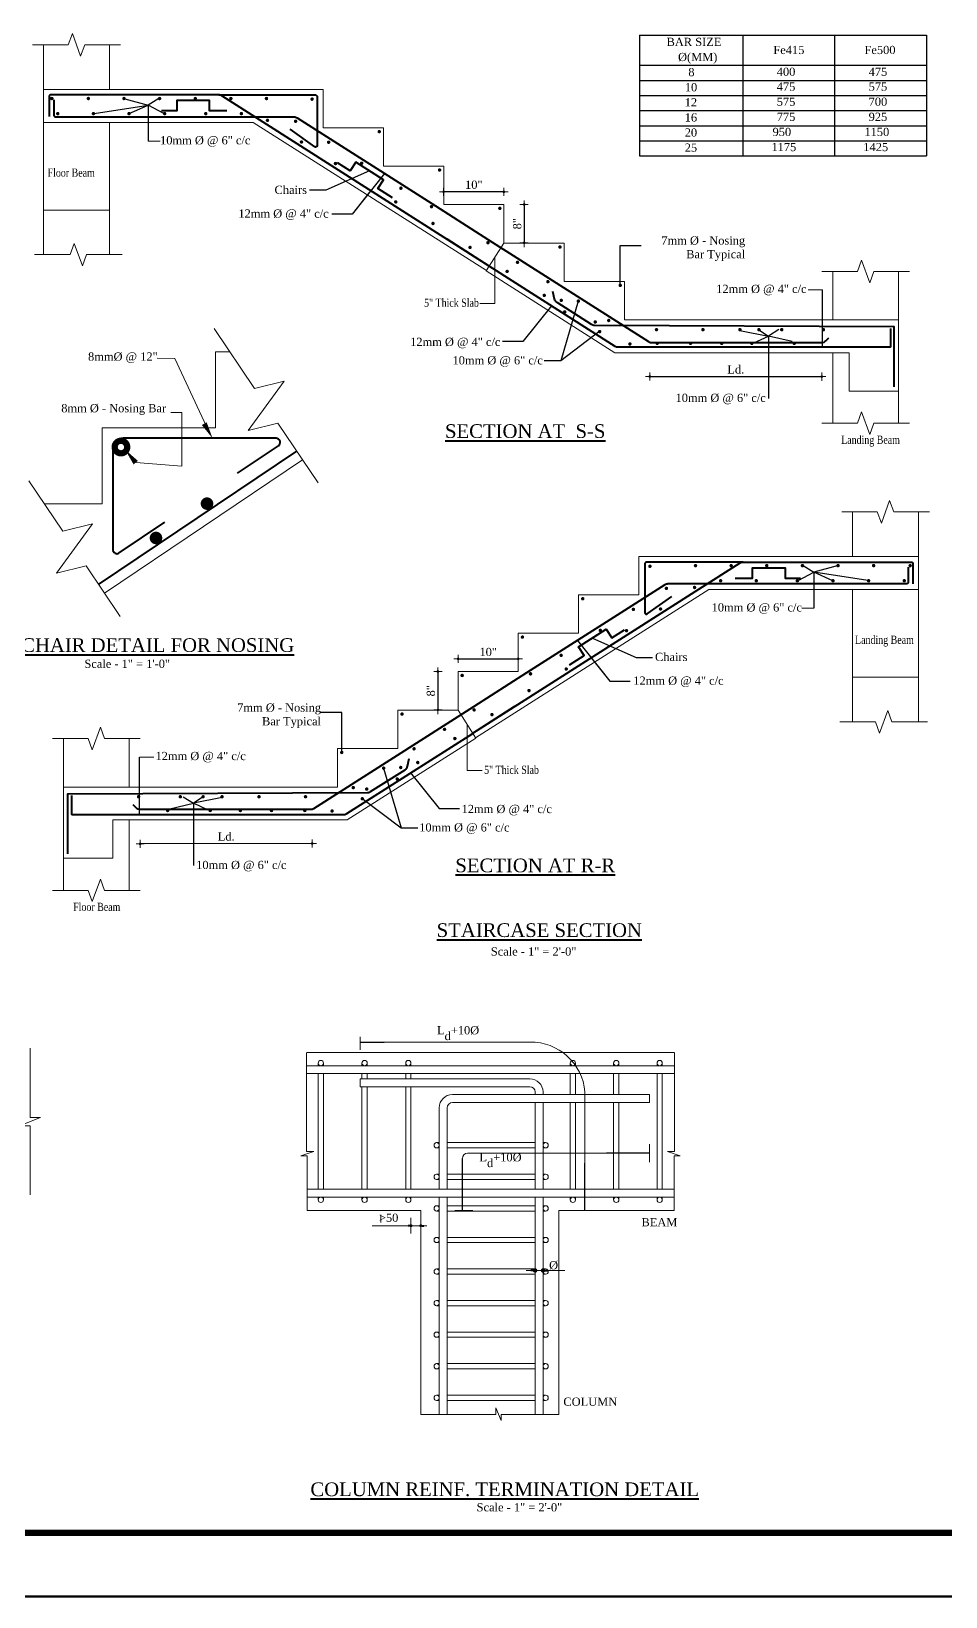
# Model space of a CAD drawing. Header units: inches. Extents: x 897 to 49934, y -34925 to -18564.
# Drawn here: x 22271 to 22938, y -25586 to -24444 of the extents above; entities that cross this region are included whole.
import ezdxf

# ---------------------------------------------------------------- set-up
doc = ezdxf.new("R2010")
doc.units = ezdxf.units.IN
doc.header["$LTSCALE"] = 35
doc.header["$MEASUREMENT"] = 0
doc.header["$PDMODE"] = 34
for name, color, linetype, lineweight in [('SES- Door&Window', 21, 'Continuous', 15), ('SES-DIMENSION', 142, 'Continuous', 13), ('SES-Leader', 2, 'Continuous', 15), ('SES-REBARS', 1, 'Continuous', 40), ('SES-SHEETS', 7, 'Continuous', 60), ('SES-SLAB OUTLINE', 4, 'Continuous', 18), ('SES-TEXT', 3, 'Continuous', 20), ('SES-TitleText', 7, 'Continuous', 40)]:
    doc.layers.add(name, color=color, linetype=linetype, lineweight=lineweight)
doc.styles.add('7 INCH', font='times.ttf', dxfattribs={"height": 7})
doc.styles.add('SES-ARAIL', font='times.ttf', dxfattribs={"height": 6})
doc.styles.add('SES-Title Text', font='times.ttf', dxfattribs={"height": 10})
doc.dimstyles.new('1.2', dxfattribs={"dimscale": 0, "dimtxt": 6, "dimasz": 0.5, "dimexe": 2, "dimexo": 9, "dimgap": 2, "dimtad": 1, "dimdec": 0, "dimlfac": 0.25, "dimzin": 3, "dimdsep": 46, "dimlunit": 4, "dimtxsty": 'SES-ARAIL', "dimblk": 'DIM', "dimcen": 3, "dimdle": 3, "dimse1": 1, "dimse2": 1, "dimclrd": 256, "dimclre": 256, "dimclrt": 7, "dimadec": 1, "dimazin": 2, "dimtfac": 1, "dimtdec": 0, "dimtix": 1, "dimtofl": 0, "dimtmove": 2, "dimatfit": 3, "dimldrblk": 'DSAFSADF', "dimfxl": 2, "dimfrac": 2, "dimtolj": 2, "dimtzin": 0, "dimarcsym": 0})
doc.dimstyles.new('7 INCH', dxfattribs={"dimscale": 0, "dimtxt": 7, "dimasz": 1, "dimexe": 2, "dimexo": 9, "dimgap": 2, "dimtad": 1, "dimdec": 0, "dimzin": 3, "dimdsep": 46, "dimlunit": 4, "dimtxsty": '7 INCH', "dimblk": 'DIM', "dimcen": 3, "dimdle": 3, "dimse1": 1, "dimse2": 1, "dimclrd": 256, "dimclre": 256, "dimclrt": 7, "dimadec": 1, "dimazin": 2, "dimtfac": 1, "dimtdec": 0, "dimtix": 1, "dimtofl": 0, "dimtmove": 2, "dimatfit": 3, "dimldrblk": 'ARW', "dimfxl": 2, "dimfrac": 2, "dimtolj": 2, "dimtzin": 0, "dimarcsym": 0})

# ---------------------------------------------------------------- blocks, each defined once
blk = doc.blocks.new('s1')
at = {"layer": 'SES-SHEETS', "color": 8}
blk.add_lwpolyline([(14202.2, -12888.6), (17370.2, -12888.6), (17370.2, -15126.6), (14202.2, -15126.6)], close=True, dxfattribs=at)
at = {"layer": 'SES-SHEETS'}
for points in [[(14295.2, -12933.6), (17325.2, -12933.6), (17325.2, -15081.6), (14295.2, -15081.6)], [(14296.2, -12934.6), (17324.2, -12934.6), (17324.2, -15080.6), (14296.2, -15080.6)], [(14297.2, -12935.6), (17323.2, -12935.6), (17323.2, -15079.6), (14297.2, -15079.6)], [(14298.2, -12936.6), (17322.2, -12936.6), (17322.2, -15078.6), (14298.2, -15078.6)]]:
    blk.add_lwpolyline(points, close=True, dxfattribs=at)
blk = doc.blocks.new('DIM')
at = {"layer": 'SES-DIMENSION'}
h = blk.add_hatch(color=256, dxfattribs=at)
h.paths.add_polyline_path([(0, 1.28), (0, 0), (1.28, 0, 0.414214)])
h.paths.add_polyline_path([(1.28, 0), (0, 0), (0, -1.28, 0.414214)])
h.paths.add_polyline_path([(0, 0), (-1.28, 0, 0.414214), (0, -1.28)])
h.paths.add_polyline_path([(0, 1.28, 0.414214), (-1.28, 0), (0, 0)])
for p, q in [((0, 6), (0, -6)), ((-6, 0), (6, 0))]:
    blk.add_line(p, q, dxfattribs=at)
blk.add_circle((0, 0), 1.28, dxfattribs=at)
blk = doc.blocks.new('DOT')
at = {"layer": 'SES-TitleText', "color": 0, "linetype": 'ByBlock'}
blk.add_line((-0.5, 0), (-1, 0), dxfattribs=at)
at = {"layer": 'SES-TitleText', "color": 0, "linetype": 'ByBlock', "const_width": 0.5}
blk.add_lwpolyline([(-0.25, 0, 1), (0.25, 0, 1)], format="xyb", close=True, dxfattribs=at)
blk = doc.blocks.new('ARW')
at = {"layer": 'SES-DIMENSION'}
blk.add_lwpolyline([(10, 0, 0, 6, 0), (0, 0, 0, 0, 0), (10, 0, 0, 0, 0)], format="xyseb", dxfattribs=at)
blk = doc.blocks.new('*D510')
at = {"layer": 'Defpoints', "color": 0, "transparency": 16777216}
for p in [(22350.3, -25011.9), (22476, -25011.8), (22350.4, -25036.9)]:
    blk.add_point(p, dxfattribs=at)
at = {"layer": 'SES-DIMENSION', "lineweight": -2, "transparency": 16777216}
blk.add_line((22475.5, -25036.7), (22350.9, -25036.9), dxfattribs=at)
at = {"layer": 'SES-DIMENSION', "lineweight": -2, "transparency": 16777216, "xscale": 0.5, "yscale": 0.5, "zscale": 0.5}
for p, rotation in [((22350.4, -25036.9), 180.0727410465082), ((22476, -25036.7), 0.07274104650822898)]:
    blk.add_blockref('DIM', p, dxfattribs=dict(at, rotation=rotation))
at = {"layer": 'SES-DIMENSION', "color": 7, "transparency": 16777216, "insert": (22413.2, -25031.6), "char_height": 6, "attachment_point": 5, "rotation": 0.0727, "style": 'SES-ARAIL'}
blk.add_mtext('\\A2;Ld.', dxfattribs=at)
blk = doc.blocks.new('DSAFSADF')
at = {"layer": 'SES-DIMENSION'}
blk.add_lwpolyline([(-0.5, 0, 0, 3, 0), (-5.5, 0, 0, 0, 0), (-0.5, 0, 0, 0, 0)], format="xyseb", dxfattribs=at)
blk = doc.blocks.new('*D511')
at = {"layer": 'Defpoints', "color": 0, "transparency": 16777216}
for p in [(22582.4, -24911.2), (22538.4, -24939.2), (22567.7, -24939.2)]:
    blk.add_point(p, dxfattribs=at)
at = {"layer": 'SES-DIMENSION', "lineweight": -2, "transparency": 16777216}
blk.add_line((22567.7, -24911.7), (22567.7, -24938.7), dxfattribs=at)
at = {"layer": 'SES-DIMENSION', "lineweight": -2, "transparency": 16777216, "xscale": 0.5, "yscale": 0.5, "zscale": 0.5}
for p, rotation in [((22567.7, -24911.2), 90), ((22567.7, -24939.2), 270)]:
    blk.add_blockref('DIM', p, dxfattribs=dict(at, rotation=rotation))
at = {"layer": 'SES-DIMENSION', "color": 7, "transparency": 16777216, "insert": (22562.6, -24925.2), "char_height": 6, "attachment_point": 5, "rotation": 90, "style": 'SES-ARAIL'}
blk.add_mtext('\\A2;8"', dxfattribs=at)
blk = doc.blocks.new('*D512')
at = {"layer": 'Defpoints', "color": 0, "transparency": 16777216}
for p in [(22626.4, -24901.9), (22582.4, -24911.2), (22626.4, -24911.2)]:
    blk.add_point(p, dxfattribs=at)
at = {"layer": 'SES-DIMENSION', "lineweight": -2, "transparency": 16777216}
blk.add_line((22582.9, -24901.9), (22625.9, -24901.9), dxfattribs=at)
at = {"layer": 'SES-DIMENSION', "lineweight": -2, "transparency": 16777216, "xscale": 0.5, "yscale": 0.5, "zscale": 0.5, "rotation": 180}
blk.add_blockref('DIM', (22582.4, -24901.9), dxfattribs=at)
at = {"layer": 'SES-DIMENSION', "lineweight": -2, "transparency": 16777216, "xscale": 0.5, "yscale": 0.5, "zscale": 0.5}
blk.add_blockref('DIM', (22626.4, -24901.9), dxfattribs=at)
at = {"layer": 'SES-DIMENSION', "color": 7, "transparency": 16777216, "insert": (22604.4, -24896.9), "char_height": 6, "attachment_point": 5, "style": 'SES-ARAIL'}
blk.add_mtext('\\A2;10"', dxfattribs=at)
blk = doc.blocks.new('*D513')
at = {"layer": 'Defpoints', "color": 0, "transparency": 16777216}
for p in [(22722.3, -24670.8), (22848, -24671), (22847.9, -24695.9)]:
    blk.add_point(p, dxfattribs=at)
at = {"layer": 'SES-DIMENSION', "lineweight": -2, "transparency": 16777216}
blk.add_line((22722.8, -24695.8), (22847.4, -24695.9), dxfattribs=at)
at = {"layer": 'SES-DIMENSION', "lineweight": -2, "transparency": 16777216, "xscale": 0.5, "yscale": 0.5, "zscale": 0.5}
for p, rotation in [((22722.3, -24695.8), 179.9272589534918), ((22847.9, -24695.9), 359.9272589534918)]:
    blk.add_blockref('DIM', p, dxfattribs=dict(at, rotation=rotation))
at = {"layer": 'SES-DIMENSION', "color": 7, "transparency": 16777216, "insert": (22785.1, -24690.7), "char_height": 6, "attachment_point": 5, "rotation": 359.9273, "style": 'SES-ARAIL'}
blk.add_mtext('\\A2;Ld.', dxfattribs=at)
blk = doc.blocks.new('*D514')
at = {"layer": 'Defpoints', "color": 0, "transparency": 16777216}
for p in [(22615.9, -24570.3), (22630.6, -24598.3), (22659.9, -24598.3)]:
    blk.add_point(p, dxfattribs=at)
at = {"layer": 'SES-DIMENSION', "lineweight": -2, "transparency": 16777216}
blk.add_line((22630.6, -24570.8), (22630.6, -24597.8), dxfattribs=at)
at = {"layer": 'SES-DIMENSION', "lineweight": -2, "transparency": 16777216, "xscale": 0.5, "yscale": 0.5, "zscale": 0.5}
for p, rotation in [((22630.6, -24570.3), 90), ((22630.6, -24598.3), 270)]:
    blk.add_blockref('DIM', p, dxfattribs=dict(at, rotation=rotation))
at = {"layer": 'SES-DIMENSION', "color": 7, "transparency": 16777216, "insert": (22625.6, -24584.3), "char_height": 6, "attachment_point": 5, "rotation": 90, "style": 'SES-ARAIL'}
blk.add_mtext('\\A2;8"', dxfattribs=at)
blk = doc.blocks.new('*D515')
at = {"layer": 'Defpoints', "color": 0, "transparency": 16777216}
for p in [(22571.9, -24561), (22571.9, -24570.3), (22615.9, -24570.3)]:
    blk.add_point(p, dxfattribs=at)
at = {"layer": 'SES-DIMENSION', "lineweight": -2, "transparency": 16777216}
blk.add_line((22615.4, -24561), (22572.4, -24561), dxfattribs=at)
at = {"layer": 'SES-DIMENSION', "lineweight": -2, "transparency": 16777216, "xscale": 0.5, "yscale": 0.5, "zscale": 0.5, "rotation": 180}
blk.add_blockref('DIM', (22571.9, -24561), dxfattribs=at)
at = {"layer": 'SES-DIMENSION', "lineweight": -2, "transparency": 16777216, "xscale": 0.5, "yscale": 0.5, "zscale": 0.5}
blk.add_blockref('DIM', (22615.9, -24561), dxfattribs=at)
at = {"layer": 'SES-DIMENSION', "color": 7, "transparency": 16777216, "insert": (22593.9, -24555.9), "char_height": 6, "attachment_point": 5, "style": 'SES-ARAIL'}
blk.add_mtext('\\A2;10"', dxfattribs=at)

msp = doc.modelspace()

# ---------------------------------------------------------------- linework, layer by layer
for points in [[(22714.73, -24446.62), (22924.29, -24446.62)], [(22714.73, -24446.62), (22714.73, -24534.86)], [(22790.17, -24446.62), (22790.17, -24534.86)], [(22857.23, -24446.62), (22857.23, -24534.86)], [(22924.29, -24446.62), (22924.29, -24534.86)], [(22714.73, -24468.68), (22924.29, -24468.68)], [(22714.73, -24479.71), (22924.29, -24479.71)], [(22714.73, -24490.74), (22924.29, -24490.74)], [(22714.73, -24501.77), (22924.29, -24501.77)], [(22714.73, -24512.8), (22924.29, -24512.8)], [(22714.73, -24523.83), (22924.29, -24523.83)], [(22714.73, -24534.86), (22924.29, -24534.86)]]:
    msp.add_lwpolyline(points)
at = {"layer": 'SES-DIMENSION'}
for p, q in [((22837.89, -24632.63), (22848.47, -24632.63)), ((22375.67, -24682.63), (22362.74, -24682.49)), ((22400.19, -24735.55), (22375.67, -24682.63)), ((22380.91, -24722.01), (22372.9, -24722.01)), ((22380.91, -24761.37), (22380.91, -24722.01)), ((22360.43, -24973.55), (22349.85, -24973.55)), ((22510.95, -25181.56), (22634.82, -25181.56)), ((22675.02, -25304.42), (22675.02, -25218.02)), ((22722.01, -25256.12), (22722.01, -25269.2)), ((22722.01, -25262.66), (22589.39, -25262.66)), ((22585.55, -25304.42), (22585.55, -25273.7)), ((22580.07, -25304.42), (22593.12, -25304.42)), ((22545.9, -25315.63), (22519.8, -25315.63)), ((22525.99, -25307.71), (22525.99, -25313.18)), ((22548.06, -25309.87), (22548.06, -25321.39)), ((22555.2, -25315.63), (22548.06, -25315.63)), ((22557.36, -25315.63), (22559.52, -25315.63)), ((22635.42, -25348.3), (22632.18, -25348.3)), ((22660.29, -25348.3), (22638.66, -25348.3))]:
    msp.add_line(p, q, dxfattribs=at)
at = {"layer": 'SES-DIMENSION', "ltscale": 10}
msp.add_line((22347.17, -24758.67), (22380.91, -24761.37), dxfattribs=at)
at = {"layer": 'SES-DIMENSION'}
for centre, radius, start, end in [((22635.34, -25221.37), 39.82, 4.8354, 90.7568), ((22589.39, -25266.5), 3.84, 90, 180)]:
    msp.add_arc(centre, radius, start, end, dxfattribs=at)
at = {"layer": 'SES-DIMENSION', "ltscale": 10}
for points in [[(22395.4, -24731.25), (22398.95, -24729.23), (22403.21, -24740.87)], [(22348.75, -24757.39), (22345.59, -24759.96), (22339.44, -24749.21)]]:
    msp.add_solid(points, dxfattribs=at)
at = {"layer": 'SES-Leader'}
for p, q in [((22356.35, -24523.97), (22365.03, -24523.97)), ((22841.96, -24864.9), (22833.28, -24864.9))]:
    msp.add_line(p, q, dxfattribs=at)
at = {"layer": 'SES-Leader', "linetype": 'ByBlock'}
for p, q in [((22615.81, -24598.51), (22602.92, -24618.75)), ((22582.5, -24939.44), (22595.39, -24959.68))]:
    msp.add_line(p, q, dxfattribs=at)
for points in [[(22609.37, -24608.63), (22609.37, -24642.52), (22598.33, -24642.52)], [(22588.95, -24949.56), (22588.95, -24983.45), (22599.99, -24983.45)]]:
    msp.add_lwpolyline(points, dxfattribs=at)
at = {"layer": 'SES-REBARS', "lineweight": 20}
for p, q in [((22740.1, -25198.82), (22472.23, -25198.82)), ((22480.36, -25198.82), (22480.36, -25196.9)), ((22484.2, -25198.82), (22484.2, -25196.9)), ((22512.29, -25198.82), (22512.29, -25196.9)), ((22516.13, -25198.82), (22516.13, -25196.9)), ((22544.22, -25198.82), (22544.22, -25196.9)), ((22548.06, -25198.82), (22548.06, -25196.9)), ((22664.31, -25198.82), (22664.31, -25196.9)), ((22668.15, -25198.82), (22668.15, -25196.9)), ((22695.97, -25198.82), (22695.97, -25196.9)), ((22699.81, -25198.82), (22699.81, -25196.9)), ((22727.63, -25198.82), (22727.63, -25196.9)), ((22731.47, -25198.82), (22731.47, -25196.9)), ((22740.1, -25204.58), (22472.23, -25204.58)), ((22480.36, -25289.06), (22480.36, -25204.58)), ((22484.2, -25289.06), (22484.2, -25204.58)), ((22510.95, -25214.18), (22510.95, -25208.42)), ((22634.82, -25208.42), (22510.95, -25208.42)), ((22634.82, -25214.18), (22510.95, -25214.18)), ((22512.29, -25208.42), (22512.29, -25204.58)), ((22512.29, -25289.06), (22512.29, -25214.18)), ((22516.13, -25208.42), (22516.13, -25204.58)), ((22516.13, -25289.06), (22516.13, -25214.18)), ((22544.22, -25208.42), (22544.22, -25204.58)), ((22544.22, -25289.06), (22544.22, -25214.18)), ((22548.06, -25208.42), (22548.06, -25204.58)), ((22548.06, -25289.06), (22548.06, -25214.18)), ((22664.31, -25219.94), (22664.31, -25204.58)), ((22668.15, -25219.94), (22668.15, -25204.58)), ((22695.97, -25219.94), (22695.97, -25204.58)), ((22699.81, -25219.94), (22699.81, -25204.58)), ((22727.63, -25289.06), (22727.63, -25204.58)), ((22731.47, -25289.06), (22731.47, -25204.58)), ((22722.01, -25219.94), (22578.3, -25219.94)), ((22722.01, -25225.7), (22578.3, -25225.7)), ((22638.66, -25219.94), (22638.66, -25218.02)), ((22638.66, -25289.06), (22638.66, -25225.7)), ((22644.42, -25219.94), (22644.42, -25218.02)), ((22644.42, -25289.06), (22644.42, -25225.7)), ((22664.31, -25289.06), (22664.31, -25225.7)), ((22668.15, -25289.06), (22668.15, -25225.7)), ((22695.97, -25289.06), (22695.97, -25225.7)), ((22699.81, -25289.06), (22699.81, -25225.7)), ((22722.01, -25219.94), (22722.01, -25225.7)), ((22568.7, -25289.06), (22568.7, -25229.54)), ((22574.46, -25289.06), (22574.46, -25229.54)), ((22566.78, -25255.01), (22568.7, -25255.01)), ((22566.78, -25258.85), (22568.7, -25258.85)), ((22574.46, -25255.01), (22638.66, -25255.01)), ((22574.46, -25258.85), (22638.66, -25258.85)), ((22644.42, -25255.01), (22646.34, -25255.01)), ((22644.42, -25258.85), (22646.34, -25258.85)), ((22566.78, -25278.04), (22568.7, -25278.04)), ((22566.78, -25281.88), (22568.7, -25281.88)), ((22574.46, -25278.04), (22638.66, -25278.04)), ((22574.46, -25281.88), (22638.66, -25281.88)), ((22644.42, -25278.04), (22646.34, -25278.04)), ((22644.42, -25281.88), (22646.34, -25281.88)), ((22740.1, -25289.06), (22472.23, -25289.06)), ((22740.1, -25294.82), (22472.23, -25294.82)), ((22480.36, -25296.74), (22480.36, -25294.82)), ((22484.2, -25296.74), (22484.2, -25294.82)), ((22512.29, -25296.74), (22512.29, -25294.82)), ((22516.13, -25296.74), (22516.13, -25294.82)), ((22544.22, -25296.74), (22544.22, -25294.82)), ((22548.06, -25296.74), (22548.06, -25294.82)), ((22568.7, -25453.35), (22568.7, -25294.82)), ((22574.46, -25453.35), (22574.46, -25294.82)), ((22638.66, -25453.35), (22638.66, -25294.82)), ((22644.42, -25453.35), (22644.42, -25294.82)), ((22664.31, -25296.74), (22664.31, -25294.82)), ((22668.15, -25296.74), (22668.15, -25294.82)), ((22695.97, -25296.74), (22695.97, -25294.82)), ((22699.81, -25296.74), (22699.81, -25294.82)), ((22727.63, -25296.74), (22727.63, -25294.82)), ((22731.47, -25296.74), (22731.47, -25294.82)), ((22566.78, -25301.08), (22568.7, -25301.08)), ((22566.78, -25304.92), (22568.7, -25304.92)), ((22574.46, -25301.08), (22638.66, -25301.08)), ((22574.46, -25304.92), (22638.66, -25304.92)), ((22644.42, -25301.08), (22646.34, -25301.08)), ((22644.42, -25304.92), (22646.34, -25304.92)), ((22566.78, -25324.12), (22568.7, -25324.12)), ((22566.78, -25327.96), (22568.7, -25327.96)), ((22574.46, -25324.12), (22638.66, -25324.12)), ((22574.46, -25327.96), (22638.66, -25327.96)), ((22644.42, -25324.12), (22646.34, -25324.12)), ((22644.42, -25327.96), (22646.34, -25327.96)), ((22566.78, -25347.16), (22568.7, -25347.16)), ((22566.78, -25351), (22568.7, -25351)), ((22574.46, -25347.16), (22638.66, -25347.16)), ((22574.46, -25351), (22638.66, -25351)), ((22644.42, -25347.16), (22646.34, -25347.16)), ((22644.42, -25351), (22646.34, -25351)), ((22566.78, -25370.2), (22568.7, -25370.2)), ((22566.78, -25374.04), (22568.7, -25374.04)), ((22574.46, -25370.2), (22638.66, -25370.2)), ((22574.46, -25374.04), (22638.66, -25374.04)), ((22644.42, -25370.2), (22646.34, -25370.2)), ((22644.42, -25374.04), (22646.34, -25374.04)), ((22566.78, -25393.24), (22568.7, -25393.24)), ((22566.78, -25397.08), (22568.7, -25397.08)), ((22574.46, -25393.24), (22638.66, -25393.24)), ((22574.46, -25397.08), (22638.66, -25397.08)), ((22644.42, -25393.24), (22646.34, -25393.24)), ((22644.42, -25397.08), (22646.34, -25397.08)), ((22566.78, -25416.28), (22568.7, -25416.28)), ((22566.78, -25420.12), (22568.7, -25420.12)), ((22574.46, -25416.28), (22638.66, -25416.28)), ((22574.46, -25420.12), (22638.66, -25420.12)), ((22644.42, -25416.28), (22646.34, -25416.28)), ((22644.42, -25420.12), (22646.34, -25420.12)), ((22566.78, -25439.32), (22568.7, -25439.32)), ((22566.78, -25443.16), (22568.7, -25443.16)), ((22574.46, -25439.32), (22638.66, -25439.32)), ((22574.46, -25443.16), (22638.66, -25443.16)), ((22644.42, -25439.32), (22646.34, -25439.32)), ((22644.42, -25443.16), (22646.34, -25443.16))]:
    msp.add_line(p, q, dxfattribs=at)
at = {"layer": 'SES-REBARS', "ltscale": 10}
for points in [[(22605.2, -24615.18), (22409.95, -24490.93, 0.142638), (22407.8, -24490.31), (22284.94, -24490.31, 0.4142136), (22283.94, -24491.31), (22283.94, -24506.16)], [(22287.51, -24493.99), (22287.51, -24505.31, 0.4142136), (22288.51, -24506.31), (22462.75, -24506.31, -0.142638), (22464.9, -24506.93), (22565.83, -24571.16)], [(22407.8, -24490.31), (22478.5, -24490.31, -0.4142136), (22479.5, -24491.31), (22479.5, -24527.38, -0.6087048), (22477.92, -24528.19), (22459.83, -24515.38)], [(22565.83, -24571.16), (22604.7, -24596.04), (22721.29, -24670.37, 0.142638), (22723.43, -24671), (22847.96, -24671, 0.1989124), (22850.79, -24669.82), (22853.09, -24667.52)], [(22898.07, -24660.8), (22898.05, -24673.51, -0.4299239), (22897.71, -24674.51), (22699.15, -24674.51, -0.142638), (22697, -24673.88), (22605.07, -24615.38)], [(22900.64, -24703.31), (22900.71, -24659.51), (22681.95, -24658.51, -0.142638), (22679.8, -24657.88), (22654.63, -24641.86, -0.1989124), (22652.87, -24639.35), (22651.61, -24633.7)], [(22421.55, -24766.46), (22451.25, -24746.45, 0.7402559), (22449.55, -24740.87), (22338.07, -24740.87, 0.4142136), (22330.43, -24748.5), (22330.43, -24822.08, 0.6006014), (22335.19, -24824.61), (22368.43, -24802.22)], [(22320.1, -24847.66), (22464.7, -24750.29, -0.1492563)], [(22593.11, -24956.11), (22788.36, -24831.86, -0.142638), (22790.51, -24831.23), (22913.38, -24831.23, -0.4142136), (22914.38, -24832.23), (22914.38, -24847.09)], [(22910.8, -24834.92), (22910.8, -24846.23, -0.4142136), (22909.8, -24847.23), (22735.56, -24847.23, 0.142638), (22733.42, -24847.86), (22632.48, -24912.09)], [(22790.51, -24831.23), (22719.81, -24831.23, 0.4142136), (22718.81, -24832.23), (22718.81, -24868.31, 0.6087048), (22720.39, -24869.12), (22738.48, -24856.3)], [(22632.48, -24912.09), (22593.62, -24936.97), (22477.03, -25011.3, -0.142638), (22474.88, -25011.92), (22350.35, -25011.92, -0.1989124), (22347.52, -25010.75), (22345.22, -25008.45)], [(22300.24, -25001.73), (22300.27, -25014.44, 0.4299239), (22300.6, -25015.44), (22499.16, -25015.44, 0.142638), (22501.31, -25014.81), (22593.24, -24956.31)], [(22297.67, -25044.24), (22297.6, -25000.44), (22516.37, -24999.44, 0.142638), (22518.51, -24998.81), (22543.69, -24982.79, 0.1989124), (22545.44, -24980.28), (22546.7, -24974.63)]]:
    msp.add_lwpolyline(points, format="xyb", dxfattribs=at)
at = {"layer": 'SES-REBARS'}
for points, const_width in [([(22285.33, -24492.93, 1), (22286.58, -24492.93, 1)], 1.25), ([(22311.97, -24492.93, 1), (22313.22, -24492.93, 1)], 1.25), ([(22337.97, -24492.93, 1), (22339.22, -24492.93, 1)], 1.25), ([(22363.97, -24492.93, 1), (22365.22, -24492.93, 1)], 1.25), ([(22389.97, -24492.93, 1), (22391.22, -24492.93, 1)], 1.25), ([(22415.97, -24492.93, 1), (22417.22, -24492.93, 1)], 1.25), ([(22441.97, -24492.93, 1), (22443.22, -24492.93, 1)], 1.25), ([(22475.27, -24493.38, 1), (22476.52, -24493.38, 1)], 1.25), ([(22289.65, -24503.95, 1), (22290.9, -24503.95, 1)], 1.25), ([(22315.65, -24503.95, 1), (22316.9, -24503.95, 1)], 1.25), ([(22341.65, -24503.95, 1), (22342.9, -24503.95, 1)], 1.25), ([(22367.65, -24503.95, 1), (22368.9, -24503.95, 1)], 1.25), ([(22397.65, -24503.95, 1), (22398.9, -24503.95, 1)], 1.25), ([(22423.65, -24503.95, 1), (22424.9, -24503.95, 1)], 1.25), ([(22442.69, -24508.87, 1), (22443.94, -24508.87, 1)], 1.25), ([(22463.21, -24509.53, 1), (22464.46, -24509.53, 1)], 1.25), ([(22524.28, -24517.09, 1), (22525.53, -24517.09, 1)], 1.25), ([(22467.51, -24524.62, 1), (22468.76, -24524.62, 1)], 1.25), ([(22487.33, -24524.84, 1), (22488.58, -24524.84, 1)], 1.25), ([(22492.33, -24540.37, 1), (22493.58, -24540.37, 1)], 1.25), ([(22511.45, -24540.16, 1), (22512.7, -24540.16, 1)], 1.25), ([(22568.28, -24545.09, 1), (22569.53, -24545.09, 1)], 1.25), ([(22540.06, -24558.36, 1), (22541.31, -24558.36, 1)], 1.25), ([(22536.33, -24568.37, 1), (22537.58, -24568.37, 1)], 1.25), ([(22562.4, -24571.89, 1), (22563.65, -24571.89, 1)], 1.25), ([(22612.28, -24573.09, 1), (22613.53, -24573.09, 1)], 1.25), ([(22563.48, -24584.12, 1), (22564.73, -24584.12, 1)], 1.25), ([(22603.56, -24598.19, 1), (22604.81, -24598.19, 1)], 1.25), ([(22590.55, -24601.62, 1), (22591.8, -24601.62, 1)], 1.25), ([(22656.15, -24601.29, 1), (22657.4, -24601.29, 1)], 1.25), ([(22617.61, -24619.12, 1), (22618.86, -24619.12, 1)], 1.25), ([(22625.16, -24612.46, 1), (22626.41, -24612.46, 1)], 1.25), ([(22647.37, -24626.62, 1), (22648.62, -24626.62, 1)], 1.25), ([(22700.15, -24629.29, 1), (22701.4, -24629.29, 1)], 1.25), ([(22644.67, -24636.62, 1), (22645.92, -24636.62, 1)], 1.25), ([(22657.08, -24640.26, 1), (22658.33, -24640.26, 1)], 1.25), ([(22669.57, -24640.77, 1), (22670.82, -24640.77, 1)], 1.25), ([(22659.66, -24648.67, 1), (22660.91, -24648.67, 1)], 1.25), ([(22681.9, -24656.01, 1), (22683.15, -24656.01, 1)], 1.25), ([(22691.77, -24654.93, 1), (22693.02, -24654.93, 1)], 1.25), ([(22685.14, -24663.07, 1), (22686.39, -24663.07, 1)], 1.25), ([(22726.61, -24661.63, 1), (22727.86, -24661.63, 1)], 1.25), ([(22760.52, -24661.63, 1), (22761.77, -24661.63, 1)], 1.25), ([(22787.52, -24661.63, 1), (22788.77, -24661.63, 1)], 1.25), ([(22801.34, -24661.63, 1), (22802.59, -24661.63, 1)], 1.25), ([(22817.97, -24661.63, 1), (22819.22, -24661.63, 1)], 1.25), ([(22817.98, -24661.63, 1), (22819.23, -24661.63, 1)], 1.25), ([(22848.44, -24661.63, 1), (22849.69, -24661.63, 1)], 1.25), ([(22707.18, -24672.05, 1), (22708.43, -24672.05, 1)], 1.25), ([(22727.12, -24671.63, 1), (22728.37, -24671.63, 1)], 1.25), ([(22751.45, -24671.63, 1), (22752.7, -24671.63, 1)], 1.25), ([(22774.2, -24671.63, 1), (22775.45, -24671.63, 1)], 1.25), ([(22796.17, -24671.63, 1), (22797.42, -24671.63, 1)], 1.25), ([(22827.16, -24671.63, 1), (22828.41, -24671.63, 1)], 1.25), ([(22334.48, -24748.58, -1), (22338.28, -24746.02, -1)], 9.16), ([(22401.09, -24787.3, -1), (22397.29, -24789.86, -1)], 4.58), ([(22363.84, -24812.39, -1), (22360.04, -24814.95, -1)], 4.58), ([(22723.04, -24834.31, -1), (22721.79, -24834.31, -1)], 1.25), ([(22756.34, -24833.86, -1), (22755.09, -24833.86, -1)], 1.25), ([(22782.34, -24833.86, -1), (22781.09, -24833.86, -1)], 1.25), ([(22808.34, -24833.86, -1), (22807.09, -24833.86, -1)], 1.25), ([(22834.34, -24833.86, -1), (22833.09, -24833.86, -1)], 1.25), ([(22860.34, -24833.86, -1), (22859.09, -24833.86, -1)], 1.25), ([(22886.34, -24833.86, -1), (22885.09, -24833.86, -1)], 1.25), ([(22912.98, -24833.86, -1), (22911.73, -24833.86, -1)], 1.25), ([(22735.11, -24850.46, -1), (22733.86, -24850.46, -1)], 1.25), ([(22755.63, -24849.8, -1), (22754.38, -24849.8, -1)], 1.25), ([(22774.66, -24844.88, -1), (22773.41, -24844.88, -1)], 1.25), ([(22800.66, -24844.88, -1), (22799.41, -24844.88, -1)], 1.25), ([(22830.66, -24844.88, -1), (22829.41, -24844.88, -1)], 1.25), ([(22856.66, -24844.88, -1), (22855.41, -24844.88, -1)], 1.25), ([(22882.66, -24844.88, -1), (22881.41, -24844.88, -1)], 1.25), ([(22908.66, -24844.88, -1), (22907.41, -24844.88, -1)], 1.25), ([(22674.03, -24858.02, -1), (22672.78, -24858.02, -1)], 1.25), ([(22710.98, -24865.77, -1), (22709.73, -24865.77, -1)], 1.25), ([(22730.8, -24865.55, -1), (22729.55, -24865.55, -1)], 1.25), ([(22686.86, -24881.09, -1), (22685.61, -24881.09, -1)], 1.25), ([(22705.98, -24881.3, -1), (22704.73, -24881.3, -1)], 1.25), ([(22630.03, -24886.02, -1), (22628.78, -24886.02, -1)], 1.25), ([(22658.26, -24899.29, -1), (22657.01, -24899.29, -1)], 1.25), ([(22586.03, -24914.02, -1), (22584.78, -24914.02, -1)], 1.25), ([(22635.91, -24912.82, -1), (22634.66, -24912.82, -1)], 1.25), ([(22661.98, -24909.3, -1), (22660.73, -24909.3, -1)], 1.25), ([(22634.83, -24925.05, -1), (22633.58, -24925.05, -1)], 1.25), ([(22542.16, -24942.22, -1), (22540.91, -24942.22, -1)], 1.25), ([(22594.75, -24939.12, -1), (22593.5, -24939.12, -1)], 1.25), ([(22607.76, -24942.55, -1), (22606.51, -24942.55, -1)], 1.25), ([(22573.15, -24953.39, -1), (22571.9, -24953.39, -1)], 1.25), ([(22580.7, -24960.05, -1), (22579.45, -24960.05, -1)], 1.25), ([(22498.16, -24970.22, -1), (22496.91, -24970.22, -1)], 1.25), ([(22550.95, -24967.55, -1), (22549.7, -24967.55, -1)], 1.25), ([(22528.74, -24981.7, -1), (22527.49, -24981.7, -1)], 1.25), ([(22541.23, -24981.19, -1), (22539.98, -24981.19, -1)], 1.25), ([(22553.64, -24977.55, -1), (22552.39, -24977.55, -1)], 1.25), ([(22506.54, -24995.86, -1), (22505.29, -24995.86, -1)], 1.25), ([(22516.41, -24996.94, -1), (22515.16, -24996.94, -1)], 1.25), ([(22538.66, -24989.6, -1), (22537.41, -24989.6, -1)], 1.25), ([(22349.88, -25002.56, -1), (22348.63, -25002.56, -1)], 1.25), ([(22380.33, -25002.56, -1), (22379.08, -25002.56, -1)], 1.25), ([(22380.34, -25002.56, -1), (22379.09, -25002.56, -1)], 1.25), ([(22396.97, -25002.56, -1), (22395.72, -25002.56, -1)], 1.25), ([(22410.79, -25002.56, -1), (22409.54, -25002.56, -1)], 1.25), ([(22437.79, -25002.56, -1), (22436.54, -25002.56, -1)], 1.25), ([(22471.7, -25002.56, -1), (22470.45, -25002.56, -1)], 1.25), ([(22513.17, -25004, -1), (22511.92, -25004, -1)], 1.25), ([(22371.15, -25012.56, -1), (22369.9, -25012.56, -1)], 1.25), ([(22402.14, -25012.56, -1), (22400.89, -25012.56, -1)], 1.25), ([(22424.11, -25012.56, -1), (22422.86, -25012.56, -1)], 1.25), ([(22446.87, -25012.56, -1), (22445.62, -25012.56, -1)], 1.25), ([(22471.19, -25012.56, -1), (22469.94, -25012.56, -1)], 1.25), ([(22491.13, -25012.98, -1), (22489.88, -25012.98, -1)], 1.25)]:
    msp.add_lwpolyline(points, format="xyb", close=True, dxfattribs=dict(at, const_width=const_width))
at = {"layer": 'SES-REBARS', "ltscale": 10}
for points in [[(22413.64, -24502.02), (22400.99, -24502.02), (22400.99, -24494.48), (22377.18, -24494.48), (22377.18, -24502.02), (22366.1, -24502.02)], [(22534.52, -24565.3), (22523.85, -24558.52), (22527.9, -24552.16), (22507.81, -24539.37), (22503.76, -24545.73), (22494.42, -24539.78)], [(22605.2, -24615.18), (22574.45, -24595.61)], [(22784.68, -24842.95), (22797.32, -24842.95), (22797.32, -24835.41), (22821.13, -24835.41), (22821.13, -24842.95), (22832.21, -24842.95)], [(22663.79, -24906.23), (22674.46, -24899.45), (22670.41, -24893.08), (22690.5, -24880.3), (22694.55, -24886.66), (22703.89, -24880.71)], [(22593.11, -24956.11), (22623.86, -24936.54)]]:
    msp.add_lwpolyline(points, dxfattribs=at)
at = {"layer": 'SES-REBARS', "lineweight": 20}
for centre in [(22482.28, -25196.9), (22514.21, -25196.9), (22546.14, -25196.9), (22666.23, -25196.9), (22697.89, -25196.9), (22729.55, -25196.9), (22566.78, -25256.93), (22646.34, -25256.93), (22566.78, -25279.96), (22646.34, -25279.96), (22482.28, -25296.74), (22514.21, -25296.74), (22546.14, -25296.74), (22666.23, -25296.74), (22697.89, -25296.74), (22729.55, -25296.74), (22566.78, -25303), (22646.34, -25303), (22566.78, -25326.04), (22646.34, -25326.04), (22566.78, -25349.08), (22646.34, -25349.08), (22566.78, -25372.12), (22646.34, -25372.12), (22566.78, -25395.16), (22646.34, -25395.16), (22566.78, -25418.2), (22646.34, -25418.2), (22566.78, -25441.24), (22646.34, -25441.24)]:
    msp.add_circle(centre, 1.92, dxfattribs=at)
for centre, radius, start, end in [((22634.82, -25218.02), 9.6, 0, 90), ((22634.82, -25218.02), 3.84, 0, 90), ((22578.3, -25229.54), 9.6, 90, 180), ((22578.3, -25229.54), 3.84, 90, 180)]:
    msp.add_arc(centre, radius, start, end, dxfattribs=at)
at = {"layer": 'SES-SLAB OUTLINE', "ltscale": 10}
for p, q in [((22279.94, -24486.31), (22279.94, -24453.69)), ((22327.94, -24486.31), (22327.94, -24453.69)), ((22279.94, -24486.31), (22279.94, -24606.86)), ((22327.94, -24510.31), (22327.94, -24606.86)), ((22855.81, -24654.51), (22855.81, -24619.16)), ((22903.81, -24619.16), (22903.81, -24729.92)), ((22855.81, -24678.51), (22855.81, -24729.92)), ((22870.38, -24827.23), (22870.38, -24794.62)), ((22918.38, -24827.23), (22918.38, -24794.62)), ((22918.38, -24827.23), (22918.38, -24947.79)), ((22870.38, -24851.23), (22870.38, -24947.79)), ((22294.5, -24960.09), (22294.5, -25070.85)), ((22342.5, -24995.44), (22342.5, -24960.09)), ((22342.5, -25019.44), (22342.5, -25070.85))]:
    msp.add_line(p, q, dxfattribs=at)
at = {"layer": 'SES-SLAB OUTLINE'}
for p, q in [((22483.94, -24486.31), (22279.94, -24486.31)), ((22432.95, -24510.31), (22327.94, -24510.31)), ((22603.05, -24618.55), (22432.95, -24510.31)), ((22696.82, -24678.51), (22602.92, -24618.75)), ((22703.81, -24654.51), (22903.81, -24654.51)), ((22696.82, -24678.51), (22867.81, -24678.51)), ((22867.81, -24678.51), (22867.81, -24706.51)), ((22903.81, -24706.51), (22867.81, -24706.51)), ((22468.96, -24756.62), (22324.36, -24854)), ((22758.38, -24827.23), (22918.38, -24827.23)), ((22595.26, -24959.48), (22765.37, -24851.23)), ((22765.37, -24851.23), (22918.38, -24851.23)), ((22501.49, -25019.44), (22595.39, -24959.68)), ((22494.5, -24995.44), (22294.5, -24995.44)), ((22501.49, -25019.44), (22330.5, -25019.44)), ((22330.5, -25019.44), (22330.5, -25047.44)), ((22294.5, -25047.44), (22330.5, -25047.44)), ((22471.91, -25189.22), (22471.91, -25261.45)), ((22740.1, -25189.22), (22472.23, -25189.22)), ((22740.42, -25189.22), (22740.42, -25261.45)), ((22477.05, -25261.45), (22467.73, -25264.67)), ((22467.73, -25264.67), (22472.23, -25264.67)), ((22471.91, -25261.45), (22477.05, -25261.45)), ((22472.23, -25264.67), (22472.23, -25304.42)), ((22735.28, -25261.45), (22744.6, -25264.67)), ((22740.42, -25261.45), (22735.28, -25261.45)), ((22744.6, -25264.67), (22740.1, -25264.67)), ((22740.1, -25264.67), (22740.1, -25304.42)), ((22555.2, -25304.42), (22472.23, -25304.42)), ((22555.2, -25304.42), (22555.2, -25453.35)), ((22740.1, -25304.42), (22656, -25304.42)), ((22656, -25304.42), (22656, -25453.35)), ((22609.99, -25453.35), (22555.2, -25453.35)), ((22609.99, -25453.35), (22609.99, -25448.53)), ((22609.99, -25448.53), (22613.98, -25457.85)), ((22613.98, -25457.85), (22613.98, -25453.35)), ((22656, -25453.35), (22613.98, -25453.35))]:
    msp.add_line(p, q, dxfattribs=at)
at = {"layer": 'SES-SLAB OUTLINE', "lineweight": 13}
msp.add_line((22510.95, -25187.3), (22510.95, -25177.72), dxfattribs=at)
at = {"layer": 'SES-SLAB OUTLINE', "linetype": 'Continuous', "ltscale": 10}
for points in [[(22335.94, -24453.69), (22309.94, -24453.69), (22306.94, -24461.94), (22300.94, -24445.45), (22297.94, -24453.69), (22271.94, -24453.69)], [(22337.24, -24606.86), (22311.24, -24606.86), (22308.24, -24615.1), (22302.24, -24598.62), (22299.24, -24606.86), (22273.24, -24606.86)], [(22911.81, -24619.16), (22885.81, -24619.16), (22882.81, -24627.41), (22876.81, -24610.92), (22873.81, -24619.16), (22847.81, -24619.16)], [(22480.34, -24773.51), (22450.92, -24729.83), (22429.25, -24735.21), (22455.52, -24699.1), (22433.85, -24704.49), (22404.43, -24660.8)], [(22911.81, -24729.92), (22885.81, -24729.92), (22882.81, -24738.16), (22876.81, -24721.68), (22873.81, -24729.92), (22847.81, -24729.92)], [(22335.74, -24870.89), (22310.93, -24834.05), (22289.26, -24839.43), (22315.54, -24803.33), (22293.87, -24808.71), (22269.06, -24771.88)], [(22862.38, -24794.62), (22888.38, -24794.62), (22891.38, -24802.86), (22897.38, -24786.38), (22900.38, -24794.62), (22926.38, -24794.62)], [(22861.07, -24947.79), (22887.07, -24947.79), (22890.07, -24956.03), (22896.07, -24939.55), (22899.07, -24947.79), (22925.07, -24947.79)], [(22286.5, -24960.09), (22312.5, -24960.09), (22315.5, -24968.34), (22321.5, -24951.85), (22324.5, -24960.09), (22350.5, -24960.09)], [(22286.5, -25070.85), (22312.5, -25070.85), (22315.5, -25079.09), (22321.5, -25062.61), (22324.5, -25070.85), (22350.5, -25070.85)]]:
    msp.add_lwpolyline(points, dxfattribs=at)
at = {"layer": 'SES-SLAB OUTLINE'}
for points in [[(22483.94, -24514.31), (22483.94, -24486.31), (22439.94, -24486.31)], [(22527.94, -24542.31), (22527.94, -24514.31), (22483.94, -24514.31)], [(22571.94, -24570.31), (22571.94, -24542.31), (22527.94, -24542.31)], [(22615.94, -24598.31), (22615.94, -24570.31), (22571.94, -24570.31)], [(22659.81, -24626.51), (22659.81, -24598.51), (22615.81, -24598.51)], [(22703.81, -24654.51), (22703.81, -24626.51), (22659.81, -24626.51)], [(22415.81, -24677.69), (22405.27, -24677.69), (22405.27, -24733.23), (22322.79, -24733.23), (22322.79, -24788.77), (22280.44, -24788.77)], [(22714.38, -24855.23), (22714.38, -24827.23), (22758.38, -24827.23)], [(22670.38, -24883.23), (22670.38, -24855.23), (22714.38, -24855.23)], [(22626.38, -24911.23), (22626.38, -24883.23), (22670.38, -24883.23)], [(22582.38, -24939.23), (22582.38, -24911.23), (22626.38, -24911.23)], [(22538.5, -24967.44), (22538.5, -24939.44), (22582.5, -24939.44)], [(22494.5, -24995.44), (22494.5, -24967.44), (22538.5, -24967.44)], [(22270.24, -25186.05), (22270.24, -25236.73), (22277.62, -25236.73), (22262.36, -25242.75), (22270.24, -25242.75), (22270.24, -25293.18)]]:
    msp.add_lwpolyline(points, dxfattribs=at)
at = {"layer": 'SES-SLAB OUTLINE', "linetype": 'ByBlock'}
for points in [[(22327.94, -24510.31), (22279.94, -24510.31), (22279.94, -24574.31), (22327.94, -24574.31)], [(22870.38, -24851.23), (22918.38, -24851.23), (22918.38, -24915.23), (22870.38, -24915.23)]]:
    msp.add_lwpolyline(points, close=True, dxfattribs=at)

# ---------------------------------------------------------------- block references
at = {"layer": 'SES- Door&Window'}
msp.add_blockref('s1', (6092.08, -10459.76), dxfattribs=at)
at = {"layer": 'SES-DIMENSION'}
for p, xscale, yscale, zscale in [((22548.06, -25315.63), 2.16, 2.16, 2.16), ((22638.66, -25348.3), 3.24, 3.24, 3.24)]:
    msp.add_blockref('DOT', p, dxfattribs=dict(at, xscale=xscale, yscale=yscale, zscale=zscale))
at = {"layer": 'SES-DIMENSION', "rotation": 180}
for p, xscale, yscale, zscale in [((22555.2, -25315.63), 2.16, 2.16, 2.16), ((22644.42, -25348.3), 3.24, 3.24, 3.24)]:
    msp.add_blockref('DOT', p, dxfattribs=dict(at, xscale=xscale, yscale=yscale, zscale=zscale))

# ---------------------------------------------------------------- texts
at = {"layer": 'SES-TEXT', "color": 3, "style": 'SES-ARAIL'}
for s, p in [('BAR SIZE', (22734.58, -24454.57)), ('%%c(MM)', (22742.97, -24465.6)), ('Fe415', (22812.52, -24460.47)), ('Fe500', (22879.02, -24460.47)), ('8', (22750.47, -24476.63)), ('400', (22814.99, -24476.4)), ('475', (22882.05, -24476.4)), ('10', (22747.89, -24487.65)), ('475', (22814.99, -24487.21)), ('575', (22882.05, -24487.21)), ('12', (22747.82, -24498.68)), ('575', (22814.99, -24498.24)), ('700', (22882.05, -24498.24)), ('16', (22747.82, -24509.71)), ('775', (22814.99, -24509.27)), ('925', (22882.05, -24509.27)), ('20', (22747.82, -24520.74)), ('950', (22811.91, -24520.3)), ('1150', (22878.97, -24520.3)), ('25', (22747.82, -24531.77)), ('1175', (22811.12, -24531.33)), ('1425', (22878.18, -24531.33))]:
    msp.add_text(s, height=6, dxfattribs=at).set_placement(p)
at = {"layer": 'SES-TEXT', "ltscale": 10, "style": 'SES-ARAIL', "width": 0.8}
for s, p in [('Floor Beam ', (22282.84, -24550.02)), ('5" Thick Slab', (22557.61, -24644.93)), ('Landing Beam', (22862.01, -24745)), ('Landing Beam ', (22872.16, -24890.95)), ('5" Thick Slab', (22601.43, -24985.86)), ('Floor Beam', (22301.53, -25085.93))]:
    msp.add_text(s, height=6, dxfattribs=at).set_placement(p)
at = {"layer": 'SES-TEXT', "ltscale": 10, "char_height": 6, "style": 'SES-ARAIL'}
for s, insert, attachment_point in [('10mm %%C @ 6" c/c', (22430.84, -24520.39), 3), ('Chairs', (22472.16, -24556.55), 3), ('12mm %%C @ 4" c/c', (22488, -24573.86), 3), ('12mm %%C @ 4" c/c', (22836.73, -24628.86), 3), (' 8mm%%C @ 12" ', (22310.1, -24678.25), 1), ('12mm %%C @ 4" c/c', (22613.32, -24667.53), 3), ('10mm %%C @ 6" c/c', (22807.03, -24708.38), 3), ('8mm %%C - Nosing Bar', (22292.83, -24715.92), 1), ('10mm %%C @ 6" c/c', (22767.47, -24861.32), 1), ('Chairs', (22726.15, -24897.48), 1), ('12mm %%C @ 4" c/c', (22710.31, -24914.78), 1), ('12mm %%C @ 4" c/c', (22361.58, -24969.79), 1), ('12mm %%C @ 4" c/c', (22584.99, -25008.46), 1), ('10mm %%C @ 6" c/c', (22391.28, -25049.31), 1)]:
    msp.add_mtext(s, dxfattribs=dict(at, insert=insert, attachment_point=attachment_point))
at = {"layer": 'SES-TEXT', "linetype": 'ByBlock', "char_height": 6, "width": 76.0194, "style": 'SES-ARAIL'}
for insert, attachment_point in [((22791.94, -24593.52), 3), ((22406.37, -24934.45), 1)]:
    msp.add_mtext('\\pxqr;7mm Ø - Nosing Bar Typical', dxfattribs=dict(at, insert=insert, attachment_point=attachment_point))
at = {"layer": 'SES-TEXT', "ltscale": 10, "char_height": 6, "line_spacing_factor": 0.3, "style": 'SES-ARAIL'}
for insert, attachment_point in [((22578.36, -24680.98), 1), ((22619.96, -25021.9), 3)]:
    msp.add_mtext('10mm %%C @ 6" c/c', dxfattribs=dict(at, insert=insert, attachment_point=attachment_point))
at = {"layer": 'SES-TEXT', "char_height": 6, "attachment_point": 5, "style": 'SES-ARAIL'}
for s, insert in [('\\A1;L{\\S^ d;}+10%%C', (22582.43, -25175.05)), ('\\A1;L{\\S^ d;}+10%%C', (22613.4, -25267.76)), ('\\A1;>50', (22531.75, -25309.87)), ('\\A1;%%C', (22652.13, -25344.57))]:
    msp.add_mtext(s, dxfattribs=dict(at, insert=insert))
at = {"layer": 'SES-TEXT', "char_height": 6, "width": 121.0006, "attachment_point": 4, "style": 'SES-ARAIL'}
for s, insert in [('BEAM', (22716.28, -25313.08)), ('COLUMN', (22659.27, -25444.1))]:
    msp.add_mtext(s, dxfattribs=dict(at, insert=insert))
at = {"layer": 'SES-TitleText', "style": 'SES-Title Text'}
for s, p in [('%%USECTION AT  S-S', (22572.89, -24740.65)), ('%%USECTION AT R-R', (22580.43, -25057.65))]:
    msp.add_text(s, height=10, dxfattribs=at).set_placement(p)
at = {"layer": 'SES-TitleText', "ltscale": 10, "style": 'SES-ARAIL'}
for s, p in [('Scale - 1" = 1\'-0"', (22309.74, -24908.51)), ('Scale - 1" = 2\'-0"', (22606.31, -25118.46)), ('Scale - 1" = 2\'-0"', (22595.96, -25524.12))]:
    msp.add_text(s, height=6, dxfattribs=at).set_placement(p)
at = {"layer": 'SES-TitleText', "char_height": 10, "attachment_point": 1, "style": 'SES-Title Text'}
for s, insert, width in [('{\\LTYP.CHAIR DETAIL FOR NOSING}', (22231.22, -24886.85), 337.0551), ('\\LSTAIRCASE SECTION', (22566.81, -25094.89), 212.0318), ('\\pxqc;{\\LCOLUMN REINF. TERMINATION DETAIL}', (22445.7, -25503.01), 341.4927)]:
    msp.add_mtext(s, dxfattribs=dict(at, insert=insert, width=width))

# ---------------------------------------------------------------- dimensions: what is measured, and where the dimension line sits
at = {"layer": 'SES-DIMENSION'}
for base, p1, p2, angle, text, picture, middle in [((22571.94, -24560.99), (22615.94, -24570.31), (22571.94, -24570.31), 180, '10"', '*D515', (22593.94, -24555.94)), ((22630.62, -24598.31), (22615.94, -24570.31), (22659.94, -24598.31), 90, '8"', '*D514', (22625.57, -24584.31)), ((22567.69, -24939.23), (22582.38, -24911.23), (22538.38, -24939.23), 90, '8"', '*D511', (22562.64, -24925.23))]:
    dim = msp.add_linear_dim(base=base, p1=p1, p2=p2, angle=angle, text=text, dimstyle='1.2', override={"dimscale": 1}, dxfattribs=at)
    dim.commit()
    dim.dimension.update_dxf_attribs({"geometry": picture, "text_midpoint": middle})
for p1, p2, distance, picture, middle in [((22722.32, -24670.84), (22847.96, -24671), -24.93, '*D513', (22785.12, -24690.71)), ((22476, -25011.77), (22350.35, -25011.92), 24.93, '*D510', (22413.2, -25031.64))]:
    dim = msp.add_aligned_dim(p1=p1, p2=p2, distance=distance, text='Ld.', dimstyle='1.2', override={"dimscale": 1}, dxfattribs=at)
    dim.commit()
    dim.dimension.update_dxf_attribs({"geometry": picture, "text_midpoint": middle})
dim = msp.add_linear_dim(base=(22626.38, -24901.92), p1=(22582.38, -24911.23), p2=(22626.38, -24911.23), text='10"', dimstyle='1.2', override={"dimscale": 1}, dxfattribs=at)
dim.commit()
dim.dimension.update_dxf_attribs({"geometry": '*D512', "text_midpoint": (22604.38, -24896.86)})

# ---------------------------------------------------------------- leaders
at = {"layer": 'SES-Leader'}
for points, override in [([(22339.19, -24493.12), (22356.35, -24497.66)], {"dimscale": 1, "dimasz": 8}), ([(22363.97, -24492.93), (22356.35, -24497.66)], {"dimscale": 1, "dimasz": 8}), ([(22316.88, -24503.81), (22356.35, -24497.66), (22356.35, -24523.97)], {"dimscale": 1, "dimasz": 8}), ([(22342.28, -24503.95), (22356.35, -24497.66)], {"dimscale": 1, "dimasz": 8}), ([(22367.67, -24503.8), (22356.35, -24497.66)], {"dimscale": 1, "dimasz": 8}), ([(22517.86, -24545.76), (22486.03, -24559.89), (22474.09, -24559.89)], {"dimscale": 1, "dimasz": 8}), ([(22528.74, -24547.56), (22505.2, -24577.32), (22490.3, -24577.32)], {"dimscale": 1, "dimasz": 8}), ([(22518.7, -24560.13), (22505.2, -24577.32), (22490.3, -24577.32)], {"dimscale": 1, "dimasz": 8}), ([(22700.78, -24629.29), (22700.78, -24600.08), (22716.07, -24600.08)], {"dimscale": 1, "dimasz": 8}), ([(22848.47, -24659.27), (22848.47, -24632.66)], {"dimscale": 1, "dimasz": 8}), ([(22650.7, -24644.13), (22629.78, -24670.17), (22614.88, -24670.17)], {"dimscale": 1, "dimasz": 8}), ([(22670.19, -24640.77), (22657.48, -24684.31)], {"dimscale": 1, "dimasz": 8}), ([(22848.47, -24674.51), (22848.47, -24633.44)], {"dimscale": 1, "dimasz": 8}), ([(22686.09, -24662.54), (22657.48, -24684.31), (22645.23, -24684.31)], {"dimscale": 1, "dimasz": 8}), ([(22788.15, -24662.26), (22809, -24666.32), (22809, -24711.79)], {"dimscale": 1, "dimasz": 8}), ([(22798.2, -24671.31), (22809, -24666.32)], {"dimscale": 1, "dimasz": 8}), ([(22801.96, -24661.63), (22809, -24666.32)], {"dimscale": 1, "dimasz": 8}), ([(22816.61, -24661.59), (22809, -24666.32)], {"dimscale": 1, "dimasz": 8}), ([(22826.24, -24670.36), (22809, -24666.32)], {"dimscale": 1, "dimasz": 8}), ([(22830.64, -24844.73), (22841.96, -24838.59)], {"dimscale": 1, "dimasz": 8}), ([(22834.34, -24833.86), (22841.96, -24838.59)], {"dimscale": 1, "dimasz": 8}), ([(22859.12, -24834.05), (22841.96, -24838.59)], {"dimscale": 1, "dimasz": 8}), ([(22881.43, -24844.74), (22841.96, -24838.59), (22841.96, -24864.9)], {"dimscale": 1, "dimasz": 8}), ([(22856.04, -24844.88), (22841.96, -24838.59)], {"dimscale": 1, "dimasz": 8}), ([(22669.58, -24888.49), (22693.11, -24918.25), (22708.01, -24918.25)], {"dimscale": 1, "dimasz": 8}), ([(22680.46, -24886.69), (22712.29, -24900.82), (22724.22, -24900.82)], {"dimscale": 1, "dimasz": 8}), ([(22679.62, -24901.06), (22693.11, -24918.25), (22708.01, -24918.25)], {"dimscale": 1, "dimasz": 8}), ([(22497.54, -24970.22), (22497.54, -24941.01), (22482.24, -24941.01)], {"dimscale": 1, "dimasz": 8}), ([(22349.85, -25000.2), (22349.85, -24973.59)], {"dimscale": 1, "dimasz": 8}), ([(22349.85, -25015.44), (22349.85, -24974.37)], {"dimscale": 1, "dimasz": 8}), ([(22528.12, -24981.7), (22540.83, -25025.24)], {"dimscale": 1, "dimasz": 8}), ([(22547.62, -24985.06), (22568.54, -25011.1), (22583.44, -25011.1)], {"dimscale": 1, "dimasz": 8}), ([(22372.08, -25011.29), (22389.32, -25007.25)], {"dimscale": 1, "dimasz": 8}), ([(22381.7, -25002.52), (22389.32, -25007.25)], {"dimscale": 1, "dimasz": 8}), ([(22396.35, -25002.56), (22389.32, -25007.25)], {"dimscale": 1, "dimasz": 8}), ([(22410.16, -25003.19), (22389.32, -25007.25), (22389.32, -25052.71)], {"dimscale": 1, "dimasz": 8}), ([(22400.11, -25012.24), (22389.32, -25007.25)], {"dimscale": 1, "dimasz": 8}), ([(22512.22, -25003.47), (22540.83, -25025.24), (22553.08, -25025.24)], {"dimscale": 1, "dimasz": 8}), ([(22510.95, -25181.56), (22528.59, -25181.56)], {"dimscale": 1, "dimasz": 6, "dimgap": 50, "dimtad": 0}), ([(22585.55, -25304.42), (22585.55, -25266.5)], {"dimscale": 1, "dimasz": 6, "dimgap": 50, "dimtad": 0}), ([(22675.02, -25304.42), (22675.02, -25269.86)], {"dimscale": 1, "dimasz": 6, "dimgap": 50, "dimtad": 0}), ([(22722.01, -25262.66), (22690.85, -25262.66)], {"dimscale": 1, "dimasz": 6}), ([(22585.55, -25304.42), (22585.55, -25294.82)], {"dimscale": 1, "dimasz": 6}), ([(22675.02, -25304.42), (22675.02, -25294.82)], {"dimscale": 1, "dimasz": 6})]:
    msp.add_leader(points, dimstyle='7 INCH', override=override, dxfattribs=at)

doc.saveas('drawing.dxf')
